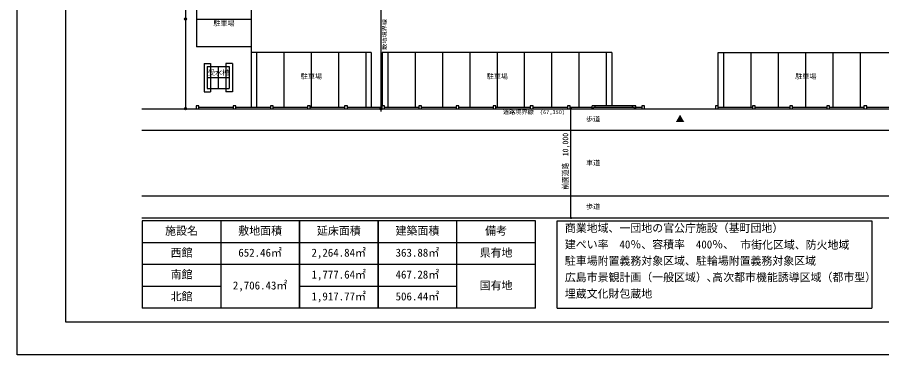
# Model space of a CAD drawing. Units: millimetres, scale not verified. Extents: x -87917 to 30883, y -64927 to 19073.
# Drawn here: x -87917 to -8766, y -64927 to -34065 of the extents above; entities that cross this region are included whole.
import ezdxf
from ezdxf.enums import TextEntityAlignment as Align

# ---------------------------------------------------------------- set-up
doc = ezdxf.new("R2010")
doc.units = ezdxf.units.MM
doc.header["$LTSCALE"] = 200
doc.header["$PDMODE"] = 32
doc.header["$PDSIZE"] = 100
doc.layers.add('0-0', color=3, linetype='Continuous')
doc.styles.add('ＭＳ ゴシック', font='')
doc.styles.get('ＭＳ ゴシック').set_extended_font_data('MS Gothic')

msp = doc.modelspace()

# ---------------------------------------------------------------- linework, layer by layer
at = {"layer": '0-0'}
for p, q in [((-72516.9, -5471.9), (-72516.9, -42426.9)), ((-54616.9, -5471.9), (-54616.9, -42674.9)), ((-76516.9, -42426.9), (-72516.9, -42426.9)), ((-72516.9, -42426.9), (-5166.9, -42426.9)), ((-4280.7, -52426.9), (-76516.9, -52426.9))]:
    msp.add_line(p, q, dxfattribs=at)
at = {"layer": '0-0', "color": 7}
for p, q in [((-66516.9, -31776.9), (-66516.9, -42276.9)), ((-66516.9, -34276.9), (-71516.9, -34276.9)), ((-66516.9, -36776.9), (-71516.9, -36776.9)), ((-55516.9, -37276.9), (-66516.9, -37276.9)), ((-66016.9, -37276.9), (-66016.9, -42276.9)), ((-63516.9, -37276.9), (-63516.9, -42276.9)), ((-61016.9, -37276.9), (-61016.9, -42276.9)), ((-58516.9, -37276.9), (-58516.9, -42276.9)), ((-56016.9, -37276.9), (-56016.9, -42276.9)), ((-55516.9, -37276.9), (-55516.9, -42276.9)), ((-54491.9, -37276.9), (-54491.9, -42176.9)), ((-33491.9, -37276.9), (-54491.9, -37276.9)), ((-53991.9, -37276.9), (-53991.9, -42276.9)), ((-51491.9, -37276.9), (-51491.9, -42276.9)), ((-48991.9, -37276.9), (-48991.9, -42276.9)), ((-46491.9, -37276.9), (-46491.9, -42276.9)), ((-43991.9, -37276.9), (-43991.9, -42276.9)), ((-41491.9, -37276.9), (-41491.9, -42276.9)), ((-38991.9, -37276.9), (-38991.9, -42276.9)), ((-36491.9, -37276.9), (-36491.9, -42276.9)), ((-33991.9, -37276.9), (-33991.9, -42176.9)), ((-33491.9, -37276.9), (-33491.9, -42176.9)), ((-23741.9, -42176.9), (-23741.9, -37276.9)), ((-23741.9, -37276.9), (-7741.9, -37276.9)), ((-23241.9, -37276.9), (-23241.9, -42276.9)), ((-20741.9, -37276.9), (-20741.9, -42276.9)), ((-18241.9, -37276.9), (-18241.9, -42276.9)), ((-15741.9, -37276.9), (-15741.9, -42276.9)), ((-13241.9, -37276.9), (-13241.9, -42276.9)), ((-10741.9, -37276.9), (-10741.9, -42276.9)), ((-70816.9, -38276.9), (-70816.9, -40876.9)), ((-70516.9, -38576.9), (-70516.9, -40576.9)), ((-70516.9, -38576.9), (-68516.9, -38576.9)), ((-69516.9, -38576.9), (-69516.9, -40576.9)), ((-68516.9, -38576.9), (-68516.9, -40576.9)), ((-68216.9, -38276.9), (-68216.9, -40876.9)), ((-70516.9, -39576.9), (-68516.9, -39576.9)), ((-70816.9, -40876.9), (-70216.9, -40876.9)), ((-70516.9, -40576.9), (-68516.9, -40576.9)), ((-68216.9, -40876.9), (-68816.9, -40876.9)), ((-71291.9, -42276.9), (-68141.9, -42276.9)), ((-67891.9, -42276.9), (-64741.9, -42276.9)), ((-64491.9, -42276.9), (-61341.9, -42276.9)), ((-61091.9, -42276.9), (-57941.9, -42276.9)), ((-57691.9, -42276.9), (-54541.9, -42276.9)), ((-54291.9, -42276.9), (-51141.9, -42276.9)), ((-50891.9, -42276.9), (-47741.9, -42276.9)), ((-47491.9, -42276.9), (-44341.9, -42276.9)), ((-44091.9, -42276.9), (-40941.9, -42276.9)), ((-40691.9, -42276.9), (-37541.9, -42276.9)), ((-37291.9, -42276.9), (-35291.9, -42276.9)), ((-37216.9, -52426.9), (-37216.9, -42426.9)), ((-35291.9, -42426.9), (-35291.9, -42176.9)), ((-31291.9, -42176.9), (-35291.9, -42176.9)), ((-35166.9, -42426.9), (-35166.9, -42301.9)), ((-31416.9, -42301.9), (-35166.9, -42301.9)), ((-34991.9, -42301.9), (-34991.9, -42176.9)), ((-31591.9, -42301.9), (-31591.9, -42176.9)), ((-31416.9, -42426.9), (-31416.9, -42301.9)), ((-31291.9, -42426.9), (-31291.9, -42176.9)), ((-31291.9, -42276.9), (-30741.9, -42276.9)), ((-23741.9, -42276.9), (-20591.9, -42276.9)), ((-20341.9, -42276.9), (-17191.9, -42276.9)), ((-16941.9, -42276.9), (-13791.9, -42276.9)), ((-13541.9, -42276.9), (-10391.9, -42276.9)), ((-10141.9, -42276.9), (-6991.9, -42276.9)), ((-69278.4, -52681.5), (-69278.4, -60681.5)), ((-62078.4, -60681.5), (-62078.4, -52681.5)), ((-62078.4, -52681.5), (-62078.4, -60681.5)), ((-54878.4, -52681.5), (-62078.4, -52681.5)), ((-54878.4, -60681.5), (-54878.4, -52681.5)), ((-54878.4, -52681.5), (-54878.4, -60681.5)), ((-40478.4, -52681.5), (-54878.4, -52681.5)), ((-47678.4, -60681.5), (-47678.4, -52681.5)), ((-40478.4, -60681.5), (-40478.4, -52681.5)), ((-62078.4, -54681.5), (-76478.4, -54681.5)), ((-54878.4, -54681.5), (-62078.4, -54681.5)), ((-40478.4, -54681.5), (-54878.4, -54681.5)), ((-62078.4, -56681.5), (-76478.4, -56681.5)), ((-54878.4, -56681.5), (-62078.4, -56681.5)), ((-40478.4, -56681.5), (-54878.4, -56681.5)), ((-69278.4, -58681.5), (-76478.4, -58681.5)), ((-54878.4, -58681.5), (-62078.4, -58681.5)), ((-47678.4, -58681.5), (-54878.4, -58681.5)), ((-62078.4, -60681.5), (-76478.4, -60681.5)), ((-54878.4, -60681.5), (-62078.4, -60681.5)), ((-40478.4, -60681.5), (-54878.4, -60681.5)), ((-38478.4, -60681.5), (-9678.4, -60681.5))]:
    msp.add_line(p, q, dxfattribs=at)
at = {"layer": '0-0', "color": 4}
for p, q in [((-5806.8, -44426.9), (-76516.9, -44426.9)), ((-5134, -50426.9), (-76516.9, -50426.9))]:
    msp.add_line(p, q, dxfattribs=at)
msp.add_lwpolyline([(-87916.9, 19073.1), (30883.1, 19073.1), (30883.1, -64926.9), (-87916.9, -64926.9)], close=True, dxfattribs=at)
at = {"layer": '0-0', "color": 7}
for points in [[(-83516.9, 16073.1), (-83516.9, -61926.9), (27283.1, -61926.9)], [(-66516.9, -31776.9), (-71516.9, -31776.9), (-71516.9, -36776.9)], [(-70816.9, -38276.9), (-70216.9, -38276.9), (-70216.9, -40876.9)], [(-68216.9, -38276.9), (-68816.9, -38276.9), (-68816.9, -40876.9)], [(-71291.9, -42426.9), (-71291.9, -42176.9), (-71541.9, -42176.9), (-71541.9, -42426.9)], [(-67891.9, -42426.9), (-67891.9, -42176.9), (-68141.9, -42176.9), (-68141.9, -42426.9)], [(-64491.9, -42426.9), (-64491.9, -42176.9), (-64741.9, -42176.9), (-64741.9, -42426.9)], [(-61091.9, -42426.9), (-61091.9, -42176.9), (-61341.9, -42176.9), (-61341.9, -42426.9)], [(-57691.9, -42426.9), (-57691.9, -42176.9), (-57941.9, -42176.9), (-57941.9, -42426.9)], [(-54291.9, -42426.9), (-54291.9, -42176.9), (-54541.9, -42176.9), (-54541.9, -42426.9)], [(-50891.9, -42426.9), (-50891.9, -42176.9), (-51141.9, -42176.9), (-51141.9, -42426.9)], [(-47491.9, -42426.9), (-47491.9, -42176.9), (-47741.9, -42176.9), (-47741.9, -42426.9)], [(-44091.9, -42426.9), (-44091.9, -42176.9), (-44341.9, -42176.9), (-44341.9, -42426.9)], [(-40691.9, -42426.9), (-40691.9, -42176.9), (-40941.9, -42176.9), (-40941.9, -42426.9)], [(-37291.9, -42426.9), (-37291.9, -42176.9), (-37541.9, -42176.9), (-37541.9, -42426.9)], [(-30491.9, -42426.9), (-30491.9, -42176.9), (-30741.9, -42176.9), (-30741.9, -42426.9)], [(-23741.9, -42426.9), (-23741.9, -42176.9), (-23991.9, -42176.9), (-23991.9, -42426.9)], [(-20341.9, -42426.9), (-20341.9, -42176.9), (-20591.9, -42176.9), (-20591.9, -42426.9)], [(-16941.9, -42426.9), (-16941.9, -42176.9), (-17191.9, -42176.9), (-17191.9, -42426.9)], [(-13541.9, -42426.9), (-13541.9, -42176.9), (-13791.9, -42176.9), (-13791.9, -42426.9)], [(-10141.9, -42426.9), (-10141.9, -42176.9), (-10391.9, -42176.9), (-10391.9, -42426.9)], [(-62078.4, -52681.5), (-76478.4, -52681.5), (-76478.4, -60681.5)], [(-38478.4, -60681.5), (-38478.4, -52681.5), (-9678.4, -52681.5), (-9678.4, -60681.5)]]:
    msp.add_lwpolyline(points, dxfattribs=at)
at = {"layer": '0-0'}
for centre in [(-72516.9, -34221.9), (-72516.9, -42426.9), (-54616.9, -42426.9)]:
    msp.add_circle(centre, 100, dxfattribs=at)
at = {"layer": '0-0', "color": 6}
for p in [(-37216.9, -42426.9), (-37216.9, -52426.9)]:
    msp.add_point(p, dxfattribs=at)

# ---------------------------------------------------------------- texts
at = {"layer": '0-0', "color": 7, "style": 'ＭＳ ゴシック'}
for s, height, width, p in [('駐車場', 439.9, 1.05, (-69956.9, -34976.9)), ('受水槽', 439.9, 1.05, (-70456.9, -39476.9)), ('駐車場', 439.9, 1.05, (-61956.9, -39826.9)), ('駐車場', 439.9, 1.05, (-44931.9, -39826.9)), ('駐車場', 439.9, 1.05, (-16681.9, -39826.9)), ('道路境界線\u3000(67,350)', 366.6, 1.1, (-43451.9, -43026.9)), ('歩道', 439.9, 1.05, (-35836.9, -43726.9)), ('車道', 439.9, 1.05, (-35836.9, -47726.9)), ('歩道', 439.9, 1.05, (-35836.9, -51726.9))]:
    msp.add_text(s, height=height, dxfattribs=dict(at, width=width)).set_placement(p, align=Align.BOTTOM_LEFT)
for s, height, width, p in [('敷地境界線', 366.6, 1.1, (-53993.9, -37043.9)), ('前面道路\u300010,000', 513.2, 0.85, (-37316.9, -49826.9))]:
    msp.add_text(s, height=height, rotation=90, dxfattribs=dict(at, width=width)).set_placement(p, align=Align.BOTTOM_LEFT)
at = {"layer": '0-0', "style": 'ＭＳ ゴシック'}
msp.add_text('▲', height=586.5, dxfattribs=at).set_placement((-27641.9, -43826.9), align=Align.BOTTOM_LEFT)
at = {"layer": '0-0', "color": 7, "style": 'ＭＳ ゴシック'}
for s, p in [('商業地域、一団地の官公庁施設（基町団地）', (-37778.4, -53931.5)), ('施設名', (-74378.4, -54181.5)), ('敷地面積', (-67678.4, -54181.5)), ('延床面積', (-60478.4, -54181.5)), ('建築面積', (-53278.4, -54181.5)), ('備考', (-45078.4, -54181.5)), ('建ぺい率\u300040％、容積率\u3000400％、', (-37778.4, -55431.5)), ('市街化区域、防火地域', (-21725.6, -55466.1)), ('西館', (-73878.4, -56181.5)), ('652.46㎡', (-67678.4, -56181.5)), ('2,264.84㎡', (-60978.4, -56181.5)), ('363.88㎡', (-53278.4, -56181.5)), ('県有地', (-45578.4, -56181.5)), ('駐車場附置義務対象区域、駐輪場附置義務対象区域', (-37778.4, -56931.5)), ('南館', (-73878.4, -58181.5)), ('1,777.64㎡', (-60978.4, -58181.5)), ('467.28㎡', (-53278.4, -58181.5)), ('広島市景観計画（一般区域）､高次都市機能誘導区域（都市型）', (-37778.4, -58431.5)), ('2,706.43㎡', (-68178.4, -59181.5)), ('国有地', (-45578.4, -59181.5)), ('北館', (-73878.4, -60181.5)), ('1,917.77㎡', (-60978.4, -60181.5)), ('506.44㎡', (-53278.4, -60181.5)), ('埋蔵文化財包蔵地', (-37778.4, -59931.5))]:
    msp.add_text(s, height=733.1, dxfattribs=at).set_placement(p, align=Align.BOTTOM_LEFT)

doc.saveas('drawing.dxf')
